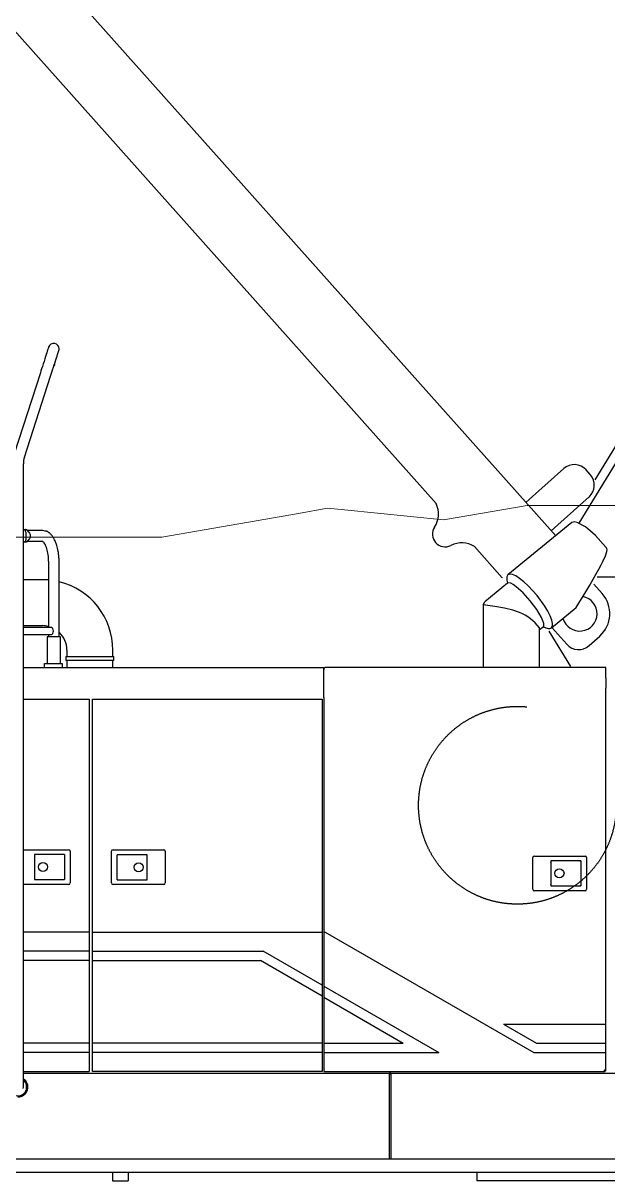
# Model space of a CAD drawing. Header units: millimetres. Extents: x -2078669 to -1085629, y -5987148 to 310365.
# Drawn here: x -1678229 to -1673615, y -2754978 to -2745845 of the extents above; entities that cross this region are included whole.
import ezdxf

# ---------------------------------------------------------------- set-up
doc = ezdxf.new("R2010")
doc.units = ezdxf.units.MM
doc.header["$LTSCALE"] = 500
doc.linetypes.add('PHANTOM', pattern=[8, 3, -1, 1, -1, 1, -1])
doc.layers.add('2', color=7, linetype='Continuous')
doc.layers.add('D-BGD', color=7, linetype='Continuous', lineweight=13)
doc.layers.add('D-BYP-STRB', color=5, linetype='Continuous', lineweight=25)

# ---------------------------------------------------------------- blocks, each defined once
blk = doc.blocks.new('A$C57306f55')
at = {"layer": 'D-BYP-STRB', "linetype": 'Continuous'}
for p, q in [((3623.1, 4055.5), (6469.8, 8715.1)), ((3673.5, 4191.7), (6437, 8715.1)), ((1916.2, 5846.3), (3549.4, 4015.4)), ((3171.9, 4117.2), (1756.5, 5703.8)), ((1922.7, 4530.3), (1839.9, 4273.9)), ((1966.1, 4553.9), (1968, 4553.9)), ((1968, 4553.9), (1968, 4559.9)), ((1872.3, 4263.5), (1955.1, 4519.8)), ((1869, 2360.9), (1869, 4242.6)), ((3574.6, 4227.5), (3476.1, 4139.7)), ((3658.5, 4208.6), (3645.2, 4223.5)), ((3476.1, 4139.7), (3455.2, 4121)), ((3556, 4050.1), (3654.5, 4138)), ((3600.4, 4057), (3398.7, 3892.3)), ((1869, 4035.1), (1869.6, 4035.1)), ((1869.6, 4035.1), (1875.4, 4035.1)), ((1876.4, 4027.1), (1876.4, 4003.1)), ((1930, 4032.1), (1882, 4032.1)), ((1886.3, 4027.4), (1882.2, 4031.9)), ((3535.1, 4031.5), (3556, 4050.1)), ((1869.6, 3995.1), (1869, 3995.1)), ((1875.1, 3995.1), (1869.6, 3995.1)), ((1881.7, 3998.1), (1930, 3998.1)), ((1882, 3998.5), (1886.3, 4003.2)), ((1891, 4017.8), (1891, 4015.1)), ((1891, 4015.1), (1891, 4012.8)), ((3380.6, 3883.2), (3292.7, 3981.7)), ((1948, 3930.1), (1948, 3726)), ((1982, 3696.9), (1982, 3930.1)), ((1929, 3877.1), (1869, 3877.1)), ((3381.2, 3883.7), (3380.2, 3882.9)), ((3763.8, 3884.9), (3680, 3884.9)), ((3397.2, 3866.2), (3325.2, 3807.5)), ((3669.6, 3862.7), (3695.9, 3833.2)), ((3320.6, 3797.8), (3325.2, 3807.5)), ((3320.6, 3797.8), (3320.6, 3599.9)), ((3535.5, 3724.8), (3614.2, 3789)), ((1869, 3732.1), (1929, 3732.1)), ((3498.4, 3719.4), (3509.6, 3728.5)), ((1958, 3726), (1869, 3726)), ((1869, 3704.3), (1958, 3704.3)), ((1986.4, 3696.9), (1943.7, 3696.9)), ((1943.7, 3696.9), (1943.7, 3612.9)), ((1948, 3704.3), (1948, 3696.9)), ((1986.4, 3612.9), (1986.4, 3696.9)), ((3498.4, 3599.9), (3498.4, 3725.3)), ((3527.3, 3714.8), (3595.5, 3603.1)), ((3584.1, 3673.1), (3536.9, 3726)), ((3654.7, 3669.1), (3688.2, 3699.1)), ((2006.5, 3654.6), (2006.5, 3634.6)), ((2151.5, 3634.6), (2151.5, 3654.6)), ((2003, 3634.6), (2155, 3634.6)), ((2003, 3634.6), (2003, 3621.9)), ((2155, 3621.9), (2003, 3621.9)), ((2006.5, 3621.9), (2006.5, 3599.9)), ((2151.5, 3599.9), (2151.5, 3621.9)), ((2155, 3621.9), (2155, 3634.6)), ((1869, 3599.9), (2817, 3599.9)), ((1936.1, 3599.9), (1936.1, 3612.9)), ((1936.1, 3612.9), (1992, 3612.9)), ((1943.1, 3612.9), (1943.7, 3612.9)), ((1992, 3612.9), (1992, 3599.9)), ((2817, 3566.7), (2817, 3599.9)), ((3707, 3599.9), (2822, 3599.9)), ((3707, 3567.6), (3707, 3599.9)), ((2817, 3504.9), (2817, 3566.7)), ((3707, 3567.6), (3707, 3535.1)), ((3707, 2327.2), (3707, 3535.1)), ((1869, 3499.9), (2077, 3499.9)), ((2077, 3499.9), (2077, 2324.9)), ((2087, 2324.9), (2087, 3499.9)), ((2087, 3499.9), (2812, 3499.9)), ((2812, 3499.9), (2812, 2324.9)), ((2817, 3504.9), (2817, 2324.9)), ((1869, 3024.9), (2012, 3024.9)), ((1904, 3009.9), (1904, 2930.9)), ((1999, 3009.9), (1904, 3009.9)), ((1999, 3009.8), (1999, 2930.9)), ((2017, 3019.9), (2017, 2919.9)), ((2147, 2919.9), (2147, 3019.9)), ((2152, 3024.9), (2312, 3024.9)), ((2167.9, 3008.9), (2165, 3008.9)), ((2165, 2930), (2165, 3008.9)), ((2260, 3008.9), (2167.9, 3008.9)), ((2260, 2929.9), (2260, 3008.9)), ((2317, 3019.9), (2317, 2919.9)), ((3477, 2899.9), (3477, 2999.9)), ((3482, 3004.9), (3642, 3004.9)), ((3647, 2999.9), (3647, 2899.9)), ((3534, 2984.9), (3534, 2985.9)), ((3534, 2984.9), (3534, 2915.9)), ((3626.1, 2989.9), (3534.1, 2989.9)), ((3628.6, 2989.9), (3626.1, 2989.9)), ((3629, 2989.8), (3629, 2910.9)), ((1904, 2930.9), (1999, 2930.9)), ((2165, 2929.9), (2259.9, 2929.9)), ((2012, 2914.9), (1869, 2914.9)), ((2312, 2914.9), (2152, 2914.9)), ((3642, 2894.9), (3482, 2894.9)), ((3534, 2914.9), (3534, 2915.9)), ((3534.1, 2910.9), (3626.1, 2910.9)), ((3626.1, 2910.9), (3629, 2910.9)), ((2077, 2764.9), (1869, 2764.9)), ((2087, 2764.9), (2812, 2764.9)), ((2817, 2764.9), (2822, 2764.9)), ((2822, 2764.9), (3480.2, 2384.9)), ((2077, 2704.9), (1869, 2704.9)), ((2087, 2704.9), (2625.9, 2704.9)), ((2812, 2597.5), (2625.9, 2704.9)), ((2077, 2674.9), (1869, 2674.9)), ((2087, 2674.9), (2617.9, 2674.9)), ((2812, 2562.8), (2617.9, 2674.9)), ((2817, 2594.6), (3180.2, 2384.9)), ((2817, 2560), (3068.2, 2414.9)), ((3384.3, 2474.9), (3488.2, 2414.9)), ((3384.3, 2474.9), (3707, 2474.9)), ((2077, 2414.9), (1869, 2414.9)), ((2812, 2414.9), (2087, 2414.9)), ((2817, 2414.9), (3068.2, 2414.9)), ((3488.2, 2414.9), (3707, 2414.9)), ((2077, 2384.9), (1869, 2384.9)), ((2812, 2384.9), (2087, 2384.9)), ((2817, 2384.9), (3180.2, 2384.9)), ((3480.2, 2384.9), (3707, 2384.9)), ((1869, 2324.9), (2077, 2324.9)), ((1869, 2319.9), (3025, 2319.9)), ((2812, 2324.9), (2087, 2324.9)), ((2303.5, 2319.9), (2303.5, 2319.9)), ((2555.5, 2319.9), (2555.5, 2319.9)), ((2817, 2324.9), (3704.7, 2324.9)), ((3029, 2319.9), (3025, 2319.9)), ((3025, 2307.9), (3025, 2319.9)), ((3025, 2315.9), (3029, 2319.9)), ((3025, 2049.9), (3025, 2307.9)), ((3029, 2319.9), (5020, 2319.9)), ((3029, 2319.9), (3029, 2307.9)), ((3029, 2307.9), (3029, 2049.9)), ((3120.5, 2319.9), (3120.5, 2319.9)), ((3297, 2319.9), (3297, 2319.9)), ((3707, 2327.2), (3704.7, 2327.2)), ((3704.7, 2324.9), (3704.7, 2327.2)), ((1030, 2049.9), (5020, 2049.9)), ((2005, 2005.9), (1835.9, 2005.9)), ((4900, 2005.9), (2005, 2005.9)), ((2150, 2005.9), (2150, 1979.9)), ((2150, 1979.9), (2200, 1979.9)), ((2200, 2005.9), (2200, 1979.9)), ((3300, 2005.9), (3300, 1979.9)), ((5300, 1979.9), (3300, 1979.9))]:
    blk.add_line(p, q, dxfattribs=at)
for points in [[(1948.8, 4611.2), (1948.5, 4610.1), (1948, 4608.7), (1947.4, 4606.8), (1946.7, 4604.5), (1945.7, 4601.4), (1944.5, 4597.7), (1943, 4593), (1941.2, 4587.5), (1939.1, 4580.9), (1936.7, 4573.6), (1934.2, 4565.9), (1931.7, 4557.9), (1929.1, 4550.1), (1926.7, 4542.7), (1924.6, 4536), (1922.7, 4530.3)], [(1955.1, 4519.8), (1956.9, 4525.6), (1959.1, 4532.3), (1961.5, 4539.7), (1964, 4547.5), (1966.6, 4555.4), (1969.1, 4563.2), (1971.4, 4570.5), (1973.5, 4577), (1975.3, 4582.6), (1976.8, 4587.2), (1978, 4591), (1979, 4594), (1979.8, 4596.4), (1980.4, 4598.2), (1980.8, 4599.6), (1981.2, 4600.7)], [(3708, 3980.2), (3675.1, 4016.3), (3643.1, 4043.6), (3616.8, 4058), (3607.2, 4059.4), (3600.4, 4057)], [(1876.4, 4027.1), (1876.2, 4028.6), (1876.1, 4029.2), (1876, 4029.7), (1875.7, 4030.4), (1875.4, 4031.2), (1875, 4031.9), (1875, 4032.1), (1874.8, 4032.5), (1874.6, 4032.8), (1874.3, 4033.1), (1873.8, 4033.4), (1873.2, 4033.7), (1872.3, 4034.1), (1869.6, 4035.1)], [(1881.3, 4032.8), (1880.8, 4033.3), (1880.3, 4033.6), (1879.5, 4034.1), (1878.4, 4034.6), (1877.9, 4034.8), (1877.3, 4034.9), (1877.1, 4035), (1876.8, 4035), (1876.6, 4035), (1876.3, 4035.1), (1876, 4035.1), (1875.8, 4035.1), (1875.6, 4035.1), (1875.4, 4035.1)], [(1885.8, 4027.1), (1885.7, 4027.3), (1885.6, 4027.4), (1885.5, 4027.6), (1885.4, 4027.8), (1885.2, 4028), (1885.1, 4028.1), (1885, 4028.3), (1884.9, 4028.5), (1884.6, 4028.9), (1884.4, 4029.2), (1884.3, 4029.2), (1883.8, 4029.9), (1883.7, 4030.1), (1883.5, 4030.3), (1883.4, 4030.5), (1883.2, 4030.7), (1883.1, 4030.9), (1882.9, 4031), (1882.8, 4031.2), (1882.6, 4031.4), (1882.5, 4031.5), (1882.4, 4031.6), (1882.3, 4031.7), (1882.3, 4031.8), (1882.2, 4031.9), (1882.1, 4032), (1882, 4032), (1882, 4032.1), (1881.9, 4032.2), (1881.8, 4032.3), (1881.7, 4032.4), (1881.6, 4032.5), (1881.5, 4032.6), (1881.4, 4032.7), (1881.3, 4032.8), (1881.3, 4032.8)], [(1885.8, 4027.1), (1888, 4023.7), (1889.4, 4021.3), (1889.9, 4020.3), (1890.4, 4019.4), (1890.7, 4018.6), (1891, 4017.8)], [(1886.3, 4027.4), (1886.3, 4027.4), (1886.3, 4027.3), (1886.3, 4027.3), (1886.3, 4027.3), (1886.4, 4027.3), (1886.4, 4027.2), (1886.4, 4027.2), (1886.4, 4027.2), (1886.4, 4027.2), (1886.5, 4027.1), (1886.5, 4027.1), (1886.5, 4027.1), (1886.5, 4027.1), (1886.5, 4027), (1886.6, 4027), (1886.6, 4027)], [(1982, 3930.1), (1982, 3930.2), (1982, 3930.2), (1982, 3930.2), (1982, 3930.2), (1982, 3930.2), (1982, 3930.2), (1982, 3930.2), (1982, 3930.2), (1982, 3930.2), (1982, 3930.2), (1982, 3930.2), (1982, 3930.2), (1982, 3930.2), (1982, 3930.2), (1982, 3930.2), (1982, 3930.2), (1982, 3930.2), (1982, 3930.2), (1982, 3930.3), (1982, 3930.3), (1982, 3930.3), (1982, 3930.3), (1982, 3930.3), (1982, 3930.3), (1982, 3930.3), (1982, 3930.3), (1982, 3930.3), (1982, 3930.3), (1982, 3930.3), (1982, 3930.3), (1982, 3930.3), (1982, 3930.4), (1982, 3930.4), (1982, 3930.4), (1982, 3930.4), (1982, 3930.4), (1982, 3930.4), (1982, 3930.4), (1982, 3930.4), (1982, 3930.4), (1982, 3930.4), (1982, 3930.4), (1982, 3930.4), (1982, 3930.5), (1982, 3930.5), (1982, 3930.6), (1982, 3930.6), (1982, 3930.6), (1982, 3930.7), (1982, 3930.7), (1982, 3930.8), (1982, 3930.8), (1982, 3930.8), (1982, 3930.9), (1982, 3930.9), (1982, 3930.9), (1982, 3930.9), (1982, 3930.9), (1982, 3931), (1982, 3931), (1982, 3931), (1982, 3931.1), (1982, 3931.1), (1982, 3931.5), (1982, 3932.1), (1982, 3932.3), (1982, 3932.4), (1982, 3932.7), (1982, 3932.8), (1982, 3932.9), (1982, 3933), (1982, 3933.2), (1982, 3933.3), (1982, 3933.4), (1982, 3933.6), (1982, 3933.7), (1982, 3933.8), (1982, 3933.9), (1982, 3934), (1982, 3934.1), (1982, 3934.2), (1982, 3934.4), (1982, 3934.5), (1982, 3934.7), (1982, 3934.9), (1981.9, 3935.1), (1981.9, 3935.3), (1981.9, 3935.5), (1981.9, 3935.8), (1981.9, 3936.1), (1981.9, 3936.4), (1981.9, 3936.7), (1981.9, 3937), (1981.9, 3937.3), (1981.9, 3937.6), (1981.9, 3937.9), (1981.9, 3938.2), (1981.8, 3938.5), (1981.8, 3938.9), (1981.8, 3939.2), (1981.8, 3939.5), (1981.8, 3939.8), (1981.8, 3940.1), (1981.8, 3940.4), (1981.7, 3940.7), (1981.7, 3941), (1981.7, 3941.4), (1981.7, 3941.7), (1981.7, 3942), (1981.7, 3942.4), (1981.6, 3942.7), (1981.6, 3943), (1981.6, 3943.4), (1981.6, 3943.7), (1981.6, 3944), (1981.6, 3944.2), (1981.5, 3944.5), (1981.5, 3944.7), (1981.5, 3945), (1981.5, 3945.2), (1981.5, 3945.5), (1981.4, 3945.9), (1981.4, 3946.3), (1981.4, 3946.8), (1981.1, 3950.2), (1980.8, 3953.2), (1980.4, 3956.7), (1980, 3959.5), (1980, 3960.2), (1979.9, 3961.3), (1979.7, 3962.4), (1979, 3965.9), (1978, 3970.8), (1976.8, 3976.2), (1975.6, 3981), (1974.6, 3984.9), (1973.7, 3988.2), (1972.8, 3991), (1971.8, 3993.6), (1970.5, 3996.6), (1969.1, 3999.8), (1967.8, 4002.5), (1966.6, 4005), (1965.4, 4007.2), (1964, 4009.7), (1962.5, 4012), (1961, 4014.2), (1959.4, 4016.2), (1958, 4017.8), (1956.5, 4019.5), (1954.9, 4021.2), (1953.2, 4022.8), (1952.1, 4023.8), (1951.3, 4024.4), (1950.6, 4025), (1949.7, 4025.6), (1948.7, 4026.2), (1947, 4027.2), (1946, 4027.9), (1945.7, 4028.2), (1945.1, 4028.7), (1944.5, 4029), (1943.5, 4029.4), (1942.2, 4029.7), (1940.2, 4030.2), (1937.6, 4030.7), (1930, 4032.1)], [(1876.4, 4003.1), (1876.2, 4001.7), (1876.1, 4001.1), (1876, 4000.6), (1875.7, 3999.9), (1875.4, 3999.1), (1875, 3998.4), (1875, 3998.1), (1874.8, 3997.8), (1874.6, 3997.5), (1874.3, 3997.2), (1873.8, 3996.9), (1873.2, 3996.6), (1872.3, 3996.2), (1869.6, 3995.1)], [(1881, 3997.4), (1880.5, 3997), (1880, 3996.6), (1879.2, 3996.2), (1878.2, 3995.7), (1877.6, 3995.5), (1877, 3995.3), (1876.8, 3995.3), (1876.6, 3995.3), (1876.3, 3995.3), (1876, 3995.2), (1875.8, 3995.2), (1875.5, 3995.2), (1875.3, 3995.2), (1875.1, 3995.1)], [(1881, 3997.4), (1881, 3997.5), (1881.1, 3997.6), (1881.2, 3997.6), (1881.3, 3997.7), (1881.4, 3997.8), (1881.5, 3997.9), (1881.6, 3998), (1881.7, 3998.1), (1881.8, 3998.2), (1881.8, 3998.3), (1881.9, 3998.3), (1882, 3998.4), (1882.1, 3998.5), (1882.1, 3998.6), (1882.2, 3998.7), (1882.4, 3998.9), (1882.5, 3999), (1882.6, 3999.2), (1882.8, 3999.4), (1883, 3999.6), (1883.1, 3999.8), (1883.3, 4000), (1883.5, 4000.2), (1883.6, 4000.4), (1884.1, 4001), (1884.1, 4001.1), (1884.3, 4001.4), (1884.7, 4001.8), (1884.8, 4002), (1884.9, 4002.1), (1885, 4002.3), (1885.2, 4002.5), (1885.3, 4002.7), (1885.4, 4002.9), (1885.5, 4003), (1885.6, 4003.1)], [(1891, 4012.8), (1890.7, 4012), (1890.4, 4011.1), (1889.9, 4010.2), (1889.4, 4009.3), (1887.9, 4006.7), (1885.6, 4003.1)], [(1929.7, 3998), (1929.7, 3998), (1929.7, 3998), (1929.7, 3998), (1929.7, 3998), (1929.7, 3998), (1929.7, 3998), (1929.7, 3998), (1929.7, 3998), (1929.7, 3998), (1929.7, 3998), (1929.7, 3998), (1929.7, 3998), (1929.7, 3998), (1929.7, 3998), (1929.7, 3998), (1929.7, 3998), (1929.7, 3998), (1929.7, 3998), (1929.7, 3998), (1929.7, 3998), (1929.7, 3998), (1929.7, 3998), (1929.7, 3998), (1929.7, 3998), (1929.7, 3998), (1929.8, 3998), (1929.8, 3998), (1929.8, 3998), (1929.8, 3998), (1929.8, 3998), (1929.9, 3998), (1929.9, 3997.9), (1930, 3997.9), (1930.2, 3997.7), (1930.3, 3997.7), (1930.5, 3997.4), (1930.7, 3997.3), (1931.4, 3996.6), (1931.5, 3996.5), (1931.9, 3996.1), (1932.5, 3995.4), (1934, 3993.2), (1935.7, 3990.7), (1936.6, 3989.1), (1937.4, 3987.6), (1938.2, 3985.8), (1939.1, 3983.6), (1939.9, 3981.5), (1940.6, 3979.3), (1942.1, 3974.7), (1943.3, 3970.3), (1943.9, 3968.1), (1944.4, 3966), (1945.4, 3961.1), (1946.2, 3956), (1946.9, 3950.7), (1947.4, 3945.2), (1947.6, 3941.7), (1947.8, 3938), (1947.9, 3934.3), (1948, 3930.1)], [(3614.2, 3789), (3644.2, 3839), (3656.5, 3859.7), (3667.4, 3878.5), (3677.1, 3895.5), (3685.4, 3910.6), (3692.4, 3923.6), (3698.1, 3934.7), (3706.1, 3952.7), (3710.4, 3966.2), (3711.2, 3971.2), (3711.1, 3975.1), (3710, 3978), (3708, 3980.2)], [(3398.7, 3892.3), (3397.1, 3890.6), (3395.9, 3888.5), (3395.2, 3885.9), (3394.8, 3882.9), (3394.9, 3879.4), (3395.4, 3875.5), (3397.6, 3866.6)], [(3510, 3728.9), (3518.3, 3724.9), (3522, 3723.7), (3525.4, 3722.9), (3528.5, 3722.6), (3531.2, 3722.9), (3533.5, 3723.6), (3535.5, 3724.8), (3538.7, 3730.1), (3539.2, 3738.4), (3536.9, 3749.4), (3531.9, 3762.7), (3524.4, 3777.8), (3514.7, 3794), (3490.3, 3827.5), (3462.4, 3858.1), (3448.4, 3870.8), (3435.1, 3881.2), (3423.1, 3888.8), (3412.7, 3893.2), (3404.5, 3894.4), (3398.7, 3892.3)], [(3509.6, 3728.5), (3511.6, 3732.3), (3511.3, 3738.6), (3508.8, 3747.1), (3504.1, 3757.6), (3489.2, 3782.7), (3468.9, 3810), (3446.2, 3835.4), (3424.6, 3855), (3415.2, 3861.7), (3407.3, 3865.9), (3401.3, 3867.4), (3397.2, 3866.2)], [(3498.4, 3725.3), (3484.1, 3741), (3469.3, 3753.7), (3461.3, 3759.4), (3452.8, 3764.6), (3444, 3769.2), (3434.8, 3773.3), (3413.6, 3780.6), (3387.7, 3787), (3357.5, 3792.7), (3320.6, 3797.8)], [(1958, 3704.3), (1959.2, 3704.5), (1960.3, 3705.1), (1962.2, 3707.5), (1963.5, 3711), (1963.9, 3715.1), (1963.5, 3719.3), (1962.2, 3722.8), (1960.3, 3725.2), (1959.2, 3725.8), (1958, 3726)], [(3534.1, 2989.9), (3534.1, 2989.9), (3534.1, 2989.9), (3534.1, 2989.9), (3534.1, 2989.8), (3534.1, 2989.8), (3534.1, 2989.7), (3534.1, 2989.7), (3534, 2989.6), (3534, 2989.5), (3534, 2989.4), (3534, 2989.3), (3534, 2989.2), (3534, 2989.1), (3534, 2989), (3534, 2989), (3534, 2988.9)], [(3534, 2988.9), (3534, 2988.8), (3534, 2988.6), (3534, 2988.4), (3534, 2988.3), (3534, 2988.1), (3534, 2987.8), (3534, 2987.6), (3534, 2987.4), (3534, 2987.2), (3534, 2987), (3534, 2986.8), (3534, 2986.6), (3534, 2986.4), (3534, 2986.2), (3534, 2986.1), (3534, 2985.9)], [(3625.8, 2989.8), (3625.8, 2989.8), (3625.8, 2989.8), (3625.8, 2989.8), (3625.8, 2989.9), (3625.9, 2989.9), (3625.9, 2989.9), (3625.9, 2989.9), (3625.9, 2989.9), (3625.9, 2989.9), (3626, 2989.9), (3626, 2989.9), (3626, 2989.9), (3626, 2989.9), (3626, 2989.9), (3626.1, 2989.9), (3626.1, 2989.9)], [(3534, 2914.9), (3534, 2914.8), (3534, 2914.7), (3534, 2914.5), (3534, 2914.3), (3534, 2914.1), (3534, 2913.9), (3534, 2913.7), (3534, 2913.5), (3534, 2913.3), (3534, 2913), (3534, 2912.8), (3534, 2912.6), (3534, 2912.4), (3534, 2912.3), (3534, 2912.1), (3534, 2912)], [(3534, 2912), (3534, 2912), (3534, 2912), (3534, 2912), (3534, 2912), (3534, 2912), (3534, 2911.9), (3534, 2911.9), (3534, 2911.8), (3534, 2911.7), (3534, 2911.6), (3534.1, 2911.5), (3534.1, 2911.4), (3534.1, 2911.2), (3534.1, 2911.1), (3534.1, 2911), (3534.1, 2911), (3534.1, 2910.9), (3534.1, 2910.9)], [(3626.1, 2910.9), (3626.1, 2910.9), (3626, 2910.9), (3626, 2911), (3626, 2911), (3626, 2911), (3626, 2911), (3625.9, 2911), (3625.9, 2911), (3625.9, 2911), (3625.9, 2911), (3625.9, 2911), (3625.8, 2911), (3625.8, 2911), (3625.8, 2911.1), (3625.8, 2911.1), (3625.8, 2911.1)], [(1869, 2275.9), (1869, 2277.1), (1869, 2278.6), (1869, 2280.5), (1869, 2283), (1869, 2286.2), (1869, 2290.2), (1869, 2295), (1869, 2300.8), (1869, 2307.7), (1869, 2315.4), (1869, 2323.5), (1869, 2331.9), (1869, 2340.1), (1869, 2347.9), (1869, 2354.9), (1869, 2360.9)], [(3702.4, 2329.5), (3702.5, 2329.6), (3702.6, 2329.5), (3703.3, 2329.2), (3703.7, 2329), (3704.2, 2328.8), (3704.7, 2328.5), (3705.2, 2328.3), (3705.7, 2328), (3706.2, 2327.7), (3706.6, 2327.5), (3707, 2327.2)], [(3704.7, 2327.2), (3704.6, 2327.6), (3704.4, 2327.9), (3704.3, 2328.1), (3704, 2328.4), (3703.4, 2328.9), (3702.4, 2329.5)], [(3704.7, 2324.9), (3704.7, 2324.6), (3704.7, 2324.5), (3704.7, 2324.5), (3704.6, 2324.7), (3704.4, 2325), (3703.6, 2326.6), (3702.4, 2329.5)], [(3702.4, 2329.5), (3703, 2328.6), (3703.6, 2327.9), (3703.8, 2327.7), (3704.1, 2327.5), (3704.4, 2327.4), (3704.7, 2327.2)]]:
    blk.add_lwpolyline(points, dxfattribs=at)
at = {"layer": 'D-BYP-STRB', "linetype": 'PHANTOM'}
blk.add_circle((3428.4, 3165.1), 312, dxfattribs=at)
at = {"layer": 'D-BYP-STRB', "linetype": 'Continuous'}
for centre in [(1931, 2970.4), (2233, 2969.4), (3561, 2950.4)]:
    blk.add_circle(centre, 14.5, dxfattribs=at)
for centre, radius, start, end in [((1965, 4605.9), 17, 358.0505, 162.1088), ((1965, 4605.9), 17, 342.1048, 358.0505), ((1937, 4242.6), 68, 162.107, 180), ((3607.9, 4190.2), 50, 41.7348, 131.7348), ((3621.2, 4175.3), 50, 311.7348, 41.7348), ((3104.4, 4084.4), 75, 326.4195, 25.8958), ((3200.2, 4020.8), 40, 146.4195, 297.0501), ((3252.5, 3918.4), 75, 57.5738, 117.0501), ((1929, 3654.6), 222.5, 85.1014, 90), ((1929, 3654.6), 222.5, 0, 76.2195), ((3625, 3769.9), 55, 196.0647, 79.2432), ((3625, 3769.9), 95, 311.7348, 41.7348), ((1929, 3654.6), 77.5, 75.8086, 90), ((1929, 3654.6), 77.5, 0, 46.8531), ((3640, 3764.9), 80, 321.4162, 324.2938), ((3621.4, 3706.4), 50, 221.7348, 311.7348), ((2823.4, 3593.5), 6.4, 102.6356, 180), ((2012, 3019.9), 5, 0, 90), ((2152, 3019.9), 5, 90, 180), ((2312, 3019.9), 5, 0, 90), ((3482, 2999.9), 5, 90, 180), ((3642, 2999.9), 5, 0, 90), ((2012, 2919.9), 5, 270, 0), ((2152, 2919.9), 5, 180, 270), ((2312, 2919.9), 5, 270, 0), ((3482, 2899.9), 5, 180, 270), ((3642, 2899.9), 5, 270, 0), ((1852, 2275.9), 31.2, 270, 56.9468), ((2090, 2329.9), 10, 270, 271.5809), ((1852, 2275.9), 27.5, 180, 51.8165), ((1852, 2275.9), 17, 344.0565, 0.0014), ((2420.2, 2048.3), 1.6, 90, 104.9314)]:
    blk.add_arc(centre, radius, start, end, dxfattribs=at)

msp = doc.modelspace()

# ---------------------------------------------------------------- linework, layer by layer
at = {"layer": 'D-BGD', "linetype": 'Continuous', "lineweight": 13, "elevation": 708000}
msp.add_lwpolyline([(-1673547.7, -2749649.6), (-1673995, -2749649.6), (-1674252.1, -2749649.6), (-1674910.6, -2749763.8), (-1675693.9, -2749685.7), (-1675826.1, -2749672.6), (-1676056.2, -2749712.5), (-1677135.6, -2749899.6), (-1678564.7, -2749899.6), (-1678577.4, -2749900.9), (-1678594.5, -2749905.6), (-1680019.1, -2750294.6), (-1681073.3, -2750582.4), (-1681460.9, -2750726.9), (-1681984.8, -2751013), (-1682902.6, -2751514.3)], dxfattribs=at)

# ---------------------------------------------------------------- block references
at = {"layer": '2', "xscale": 2.5, "yscale": 2.5, "zscale": 2.5}
msp.add_blockref('A$C57306f55', (-1682899.5, -2759928.2, 708000), dxfattribs=at)

doc.saveas('drawing.dxf')
